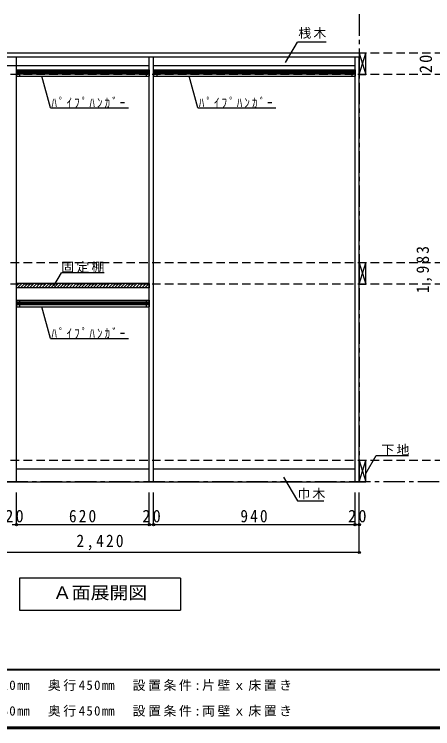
# Model space of a CAD drawing. Units: millimetres at full size, sheet at 1:20. Extents: x -8005 to 8005, y -2932 to 2722.
# Drawn here: x 1707 to 3659, y -2864 to 473 of the extents above; entities that cross this region are included whole.
import ezdxf
from ezdxf.enums import TextEntityAlignment as Align

# ---------------------------------------------------------------- set-up
doc = ezdxf.new("R2010")
doc.units = ezdxf.units.MM
doc.header["$LTSCALE"] = 20
doc.header["$PDMODE"] = 32
doc.header["$PDSIZE"] = 10
doc.linetypes.add('CHAIN1', pattern=[8, 5, -1, 1, -1])
doc.linetypes.add('DASHED2', pattern=[3, 2, -1])
for name, color, linetype in [('0-2_本体', 2, 'Continuous'), ('0-3_固定棚', 3, 'Continuous'), ('0-6_ﾊﾟｲﾌﾟﾊﾝｶﾞｰ', 4, 'Continuous'), ('0-7_桟木・巾木', 2, 'Continuous'), ('0-8_引き出し', 2, 'Continuous'), ('0-A_文字', 7, 'Continuous'), ('0-B_寸法', 7, 'Continuous'), ('0-C_ハッチ', 4, 'Continuous'), ('F-1_枠', 6, 'Continuous'), ('F-A_文字', 7, 'Continuous')]:
    doc.layers.add(name, color=color, linetype=linetype)
doc.styles.add('ＭＳ ゴシック', font='')
doc.styles.get('ＭＳ ゴシック').set_extended_font_data('MS Gothic')

msp = doc.modelspace()

# ---------------------------------------------------------------- linework, layer by layer
at = {"layer": '0-2_本体', "color": 3}
for p, q in [((3316.71, 291.73), (896.71, 291.73)), ((3316.71, 271.73), (896.71, 271.73)), ((1716.71, -1711.27), (1716.71, 271.73)), ((2336.71, -1711.27), (2336.71, 271.73)), ((2356.71, -1711.27), (2356.71, 271.73)), ((3316.71, 291.73), (3316.71, 271.73)), ((3316.71, -1711.27), (3316.71, 271.73)), ((896.71, -1711.27), (3316.71, -1711.27))]:
    msp.add_line(p, q, dxfattribs=at)
msp.add_lwpolyline([(3316.71, -1711.27), (3296.71, -1711.27), (3296.71, 271.73)], dxfattribs=at)
at = {"layer": '0-3_固定棚'}
for p, q in [((2336.71, -785.27), (1716.71, -785.27)), ((2336.71, -785.27), (2336.71, -805.27)), ((2336.71, -805.27), (1716.71, -805.27))]:
    msp.add_line(p, q, dxfattribs=at)
at = {"layer": '0-6_ﾊﾟｲﾌﾟﾊﾝｶﾞｰ', "color": 3}
for p, q in [((1716.71, 213.73), (1716.71, 183.73)), ((1716.71, 213.73), (2336.71, 213.73)), ((2336.71, 213.73), (2336.71, 183.73)), ((2356.71, 213.73), (2356.71, 183.73)), ((2356.71, 213.73), (3296.71, 213.73)), ((3296.71, 213.73), (3296.71, 183.73)), ((1716.71, 183.73), (2336.71, 183.73)), ((2356.71, 183.73), (3296.71, 183.73)), ((1716.71, -863.27), (1716.71, -893.27)), ((1716.71, -863.27), (2336.71, -863.27)), ((2336.71, -863.27), (2336.71, -893.27)), ((1716.71, -893.27), (2336.71, -893.27))]:
    msp.add_line(p, q, dxfattribs=at)
at = {"layer": '0-6_ﾊﾟｲﾌﾟﾊﾝｶﾞｰ'}
for p, q in [((2336.71, 204.73), (1716.71, 204.73)), ((2336.71, 200.73), (1716.71, 200.73)), ((3296.71, 204.73), (2356.71, 204.73)), ((3296.71, 200.73), (2356.71, 200.73)), ((2336.71, 196.73), (1716.71, 196.73)), ((2336.71, 192.73), (1716.71, 192.73)), ((3296.71, 196.73), (2356.71, 196.73)), ((3296.71, 192.73), (2356.71, 192.73)), ((2336.71, -872.27), (1716.71, -872.27)), ((2336.71, -876.27), (1716.71, -876.27)), ((2336.71, -880.27), (1716.71, -880.27)), ((2336.71, -884.27), (1716.71, -884.27))]:
    msp.add_line(p, q, dxfattribs=at)
at = {"layer": '0-6_ﾊﾟｲﾌﾟﾊﾝｶﾞｰ', "color": 7}
for p, q in [((1731.71, 213.73), (1731.71, 183.73)), ((2321.71, 213.73), (2321.71, 183.73)), ((2371.71, 213.73), (2371.71, 183.73)), ((3281.71, 213.73), (3281.71, 183.73)), ((1731.71, -863.27), (1731.71, -893.27)), ((2321.71, -863.27), (2321.71, -893.27))]:
    msp.add_line(p, q, dxfattribs=at)
at = {"layer": '0-7_桟木・巾木', "color": 7}
for p, q in [((2336.71, 231.73), (1236.71, 231.73)), ((3296.71, 231.73), (2356.71, 231.73)), ((1716.71, -1651.27), (2336.71, -1651.27)), ((2356.71, -1651.27), (3296.71, -1651.27))]:
    msp.add_line(p, q, dxfattribs=at)
at = {"layer": '0-8_引き出し', "color": 7}
for p, q in [((3316.71, 291.73), (3346.71, 191.73)), ((3316.71, 191.73), (3346.71, 291.73)), ((3316.71, -688.27), (3346.71, -788.27)), ((3316.71, -788.27), (3346.71, -688.27)), ((3316.71, -1611.27), (3346.71, -1711.27)), ((3316.71, -1711.27), (3346.71, -1611.27))]:
    msp.add_line(p, q, dxfattribs=at)
at = {"layer": '0-8_引き出し', "color": 3}
for points in [[(3346.71, 191.73), (3346.71, 291.73), (3316.71, 291.73), (3316.71, 191.73)], [(3346.71, -788.27), (3346.71, -688.27), (3316.71, -688.27), (3316.71, -788.27)], [(3346.71, -1711.27), (3346.71, -1611.27), (3316.71, -1611.27), (3316.71, -1711.27)]]:
    msp.add_lwpolyline(points, close=True, dxfattribs=at)
at = {"layer": '0-A_文字', "linetype": 'CHAIN1'}
for p, q in [((3316.71, 472.6), (3316.71, -1711.27)), ((7369.71, -1711.27), (896.71, -1711.27))]:
    msp.add_line(p, q, dxfattribs=at)
at = {"layer": '0-A_文字'}
for p, q in [((2973.03, 246.66), (3027.85, 341.62)), ((3162.44, 341.62), (3027.85, 341.62)), ((1875.3, 35.43), (1835.56, 183.73)), ((2563.05, 35.43), (2523.31, 183.73)), ((1875.3, 35.43), (2238.87, 35.43)), ((2563.05, 35.43), (2926.62, 35.43)), ((1891.19, -796.33), (1926.21, -735.68)), ((2126.21, -735.68), (1926.21, -735.68)), ((1875.3, -1041.57), (1835.56, -893.27)), ((1875.3, -1041.57), (2238.87, -1041.57)), ((2963.64, -1689.03), (3027.85, -1800.25)), ((3027.85, -1800.25), (3151.62, -1800.25)), ((2481.71, -2161.27), (2481.71, -2311.27)), ((1731.71, -2311.27), (2481.71, -2311.27))]:
    msp.add_line(p, q, dxfattribs=at)
for points in [[(3346.71, -1672.95), (3395.48, -1588.48), (3546.01, -1588.48)], [(2481.71, -2161.27), (1731.71, -2161.27), (1731.71, -2311.27)]]:
    msp.add_lwpolyline(points, dxfattribs=at)
at = {"layer": '0-B_寸法', "color": 4, "linetype": 'DASHED2'}
for p, q in [((7369.71, 291.73), (896.71, 291.73)), ((7369.71, 191.73), (896.71, 191.73)), ((7369.71, -688.27), (896.71, -688.27)), ((7369.71, -788.27), (896.71, -788.27)), ((7369.71, -1611.27), (896.71, -1611.27))]:
    msp.add_line(p, q, dxfattribs=at)
at = {"layer": '0-B_寸法', "color": 4}
for p, q in [((1716.71, -1911.27), (1716.71, -1761.27)), ((2336.71, -1911.27), (2336.71, -1761.27)), ((2356.71, -1911.27), (2356.71, -1761.27)), ((3296.71, -1911.27), (3296.71, -1761.27)), ((3316.71, -1911.27), (3316.71, -1761.27)), ((1696.71, -1911.27), (1716.71, -1911.27)), ((1716.71, -1911.27), (2336.71, -1911.27)), ((2336.71, -1911.27), (2356.71, -1911.27)), ((2356.71, -1911.27), (3296.71, -1911.27)), ((3296.71, -1911.27), (3316.71, -1911.27)), ((3316.71, -2041.27), (3316.71, -1911.27)), ((3316.71, -2041.27), (896.71, -2041.27))]:
    msp.add_line(p, q, dxfattribs=at)
at = {"layer": '0-B_寸法'}
for p in [(1716.71, -1911.27), (2336.71, -1911.27), (2356.71, -1911.27), (3296.71, -1911.27), (3316.71, -1911.27), (3316.71, -2041.27)]:
    msp.add_point(p, dxfattribs=at)
at = {"layer": '0-C_ハッチ'}
for p, q in [((1716.71, -796.01), (1727.45, -785.27)), ((1721.6, -805.27), (1741.6, -785.27)), ((1735.74, -805.27), (1755.74, -785.27)), ((1749.88, -805.27), (1769.88, -785.27)), ((1764.02, -805.27), (1784.02, -785.27)), ((1778.16, -805.27), (1798.16, -785.27)), ((1792.31, -805.27), (1812.31, -785.27)), ((1806.45, -805.27), (1826.45, -785.27)), ((1820.59, -805.27), (1840.59, -785.27)), ((1834.73, -805.27), (1854.73, -785.27)), ((1848.88, -805.27), (1868.88, -785.27)), ((1863.02, -805.27), (1883.02, -785.27)), ((1877.16, -805.27), (1897.16, -785.27)), ((1891.3, -805.27), (1911.3, -785.27)), ((1905.44, -805.27), (1925.44, -785.27)), ((1919.59, -805.27), (1939.59, -785.27)), ((1933.73, -805.27), (1953.73, -785.27)), ((1947.87, -805.27), (1967.87, -785.27)), ((1962.01, -805.27), (1982.01, -785.27)), ((1976.15, -805.27), (1996.15, -785.27)), ((1990.3, -805.27), (2010.3, -785.27)), ((2004.44, -805.27), (2024.44, -785.27)), ((2018.58, -805.27), (2038.58, -785.27)), ((2032.72, -805.27), (2052.72, -785.27)), ((2046.87, -805.27), (2066.87, -785.27)), ((2061.01, -805.27), (2081.01, -785.27)), ((2075.15, -805.27), (2095.15, -785.27)), ((2089.29, -805.27), (2109.29, -785.27)), ((2103.43, -805.27), (2123.43, -785.27)), ((2117.58, -805.27), (2137.58, -785.27)), ((2131.72, -805.27), (2151.72, -785.27)), ((2145.86, -805.27), (2165.86, -785.27)), ((2160, -805.27), (2180, -785.27)), ((2174.14, -805.27), (2194.14, -785.27)), ((2188.29, -805.27), (2208.29, -785.27)), ((2202.43, -805.27), (2222.43, -785.27)), ((2216.57, -805.27), (2236.57, -785.27)), ((2230.71, -805.27), (2250.71, -785.27)), ((2244.86, -805.27), (2264.86, -785.27)), ((2259, -805.27), (2279, -785.27)), ((2273.14, -805.27), (2293.14, -785.27)), ((2287.28, -805.27), (2307.28, -785.27)), ((2301.42, -805.27), (2321.42, -785.27)), ((2315.57, -805.27), (2335.57, -785.27)), ((2329.71, -805.27), (2336.71, -798.26))]:
    msp.add_line(p, q, dxfattribs=at)
at = {"layer": 'F-1_枠'}
for p, q in [((8005, -2587.71), (205, -2587.71)), ((8005, -2591.04), (205, -2591.04)), ((8005, -2857.71), (205, -2857.71)), ((8005, -2861.04), (205, -2861.04)), ((8005, -2864.37), (205, -2864.37))]:
    msp.add_line(p, q, dxfattribs=at)

# ---------------------------------------------------------------- texts
at = {"layer": '0-A_文字', "style": 'ＭＳ ゴシック', "width": 1.1}
msp.add_text('Ａ面展開図', height=58.65, dxfattribs=at).set_placement((1886.71, -2276.27), align=Align.BOTTOM_LEFT)
at = {"layer": '0-A_文字', "char_height": 43.99, "attachment_point": 7, "style": 'ＭＳ ゴシック'}
for s, insert in [('\\T1.17;桟木', (3032.44, 358.08)), ('\\T1.39;\\W0.85;ﾊﾟｲﾌﾟﾊﾝｶﾞｰ', (1880.14, 35.43)), ('\\T1.39;\\W0.85;ﾊﾟｲﾌﾟﾊﾝｶﾞｰ', (2567.9, 35.43)), ('\\T1.17;固定棚', (1926.21, -735.68)), ('\\T1.39;\\W0.85;ﾊﾟｲﾌﾟﾊﾝｶﾞｰ', (1880.14, -1041.57)), ('\\T1.17;下地', (3419.98, -1588.48)), ('\\T1.17;巾木', (3027.85, -1793.14))]:
    msp.add_mtext(s, dxfattribs=dict(at, insert=insert))
at = {"layer": '0-B_寸法', "char_height": 58.65, "attachment_point": 7, "rotation": 90, "style": 'ＭＳ ゴシック'}
for s, insert in [('\\T1.27;\\W0.95;20', (3656.71, 197.54)), ('\\T1.28;\\W0.9;1,983', (3656.71, -829.77))]:
    msp.add_mtext(s, dxfattribs=dict(at, insert=insert))
at = {"layer": '0-B_寸法', "char_height": 58.65, "attachment_point": 7, "style": 'ＭＳ ゴシック'}
for s, insert in [('\\T1.27;\\W0.95;20', (1664.21, -1901.27)), ('\\T1.27;\\W0.9;620', (1961.71, -1901.27)), ('\\T1.27;\\W0.95;20', (2304.21, -1901.27)), ('\\T1.27;\\W0.9;940', (2761.71, -1901.27)), ('\\T1.27;\\W0.95;20', (3264.21, -1901.27)), ('\\T1.28;\\W0.9;2,420', (1996.71, -2031.27))]:
    msp.add_mtext(s, dxfattribs=dict(at, insert=insert))
at = {"layer": 'F-A_文字', "char_height": 43.99, "attachment_point": 7, "style": 'ＭＳ ゴシック'}
for s, insert in [('\\T1.2;ｅ･ｒａ･ｂｏ\u3000Ａ面:間口2,420㎜\u3000奥行450㎜\u3000設置条件:片壁ｘ床置き', (711.67, -2694.37)), ('\\T1.2;ｅ･ｒａ･ｂｏ\u3000Ｂ面:間口1,460㎜\u3000奥行450㎜\u3000設置条件:両壁ｘ床置き', (711.67, -2814.37))]:
    msp.add_mtext(s, dxfattribs=dict(at, insert=insert))

doc.saveas('drawing.dxf')
